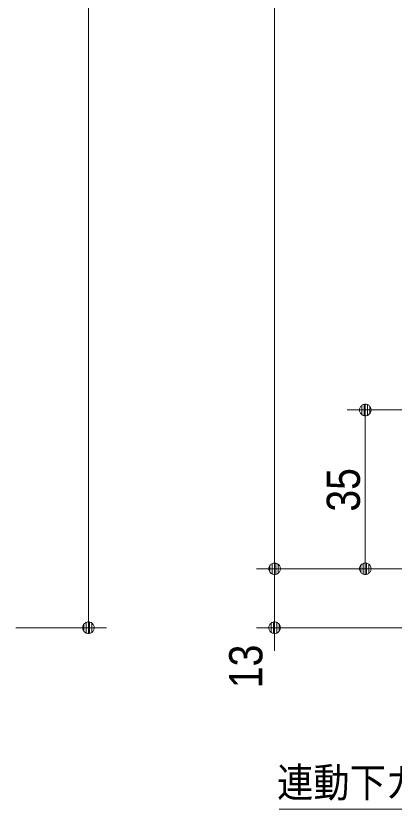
# Model space of a CAD drawing. Units: millimetres, scale not verified. Extents: x -6062 to 6062, y -3045 to 3045.
# Drawn here: x -13 to 404, y -2150 to -1276 of the extents above; entities that cross this region are included whole.
import ezdxf
from ezdxf.enums import TextEntityAlignment as Align

# ---------------------------------------------------------------- set-up
doc = ezdxf.new("R2010")
doc.units = ezdxf.units.MM
doc.header["$LTSCALE"] = 20
for name, color, linetype, lineweight in [('0-0_2寸法-1', 7, 'Continuous', 9), ('0-1_0', 7, 'Continuous', 9), ('0-2_2寸法-3', 7, 'Continuous', 9), ('0-5_2寸法-2', 7, 'Continuous', 9)]:
    doc.layers.add(name, color=color, linetype=linetype, lineweight=lineweight)
doc.styles.add('ＭＳ ゴシック', font='')
doc.styles.add('ＭＳ Ｐゴシック', font='')
doc.styles.get('ＭＳ ゴシック').set_extended_font_data('MS Gothic')
doc.styles.get('ＭＳ Ｐゴシック').set_extended_font_data('MS PGothic')

# ---------------------------------------------------------------- blocks, each defined once
blk = doc.blocks.new('_Dot')
at = {"layer": '0-1_0'}
for p, q in [((-10, 0), (-20, 0)), ((9.78, 2), (-9.78, 2)), ((7.99, 6), (-7.99, 6)), ((9.16, -3.98), (-9.16, -3.98)), ((6, -7.98), (-6, -7.98))]:
    blk.add_line(p, q, dxfattribs=at)
for points in [[(10, 0), (9.92, 1.25), (9.69, 2.49), (9.3, 3.68), (8.76, 4.82), (8.09, 5.88), (7.29, 6.85), (6.37, 7.71), (5.36, 8.44), (4.26, 9.05), (3.09, 9.51), (1.87, 9.82), (0.63, 9.98), (-0.63, 9.98), (-1.87, 9.82), (-3.09, 9.51), (-4.26, 9.05), (-5.36, 8.44), (-6.37, 7.71), (-7.29, 6.85), (-8.09, 5.88), (-8.76, 4.82), (-9.3, 3.68), (-9.69, 2.49), (-9.92, 1.25), (-10, 0), (0, 0)], [(-10, 0), (-9.92, -1.25), (-9.69, -2.49), (-9.3, -3.68), (-8.76, -4.82), (-8.09, -5.88), (-7.29, -6.85), (-6.37, -7.71), (-5.36, -8.44), (-4.26, -9.05), (-3.09, -9.51), (-1.87, -9.82), (-0.63, -9.98), (0.63, -9.98), (1.87, -9.82), (3.09, -9.51), (4.26, -9.05), (5.36, -8.44), (6.37, -7.71), (7.29, -6.85), (8.09, -5.88), (8.76, -4.82), (9.3, -3.68), (9.69, -2.49), (9.92, -1.25), (10, 0), (0, 0)]]:
    blk.add_lwpolyline(points, close=True, dxfattribs=at)

msp = doc.modelspace()

# ---------------------------------------------------------------- linework, layer by layer
at = {"layer": '0-0_2寸法-1'}
for p, q in [((272.18, 802.53), (272.18, -1872.29)), ((66.96, -1937.29), (66.96, 387.29)), ((877.18, -1710), (352.18, -1710)), ((372.18, -1872.29), (372.18, -1722.71)), ((352.18, -1885), (252.18, -1885)), ((870.68, -1885), (352.18, -1885)), ((-13.04, -1950), (86.96, -1950))]:
    msp.add_line(p, q, dxfattribs=at)
at = {"layer": '0-2_2寸法-3'}
msp.add_lwpolyline([(935.68, -1925.25), (546.41, -2150), (277.08, -2150)], dxfattribs=at)
at = {"layer": '0-5_2寸法-2'}
for p, q in [((272.18, -1872.29), (272.18, -1859.58)), ((352.18, -1885), (252.18, -1885)), ((272.18, -1885), (272.18, -1950)), ((675.68, -1950), (252.18, -1950)), ((272.18, -1962.71), (272.18, -1975.42))]:
    msp.add_line(p, q, dxfattribs=at)

# ---------------------------------------------------------------- block references
at = {"layer": '0-0_2寸法-1', "xscale": 0.6356201, "yscale": 0.6356201}
for p, rotation in [((372.18, -1710), 90), ((272.18, -1885), 270), ((372.18, -1885), 270), ((66.96, -1950), 270)]:
    msp.add_blockref('_Dot', p, dxfattribs=dict(at, rotation=rotation))
at = {"layer": '0-5_2寸法-2', "xscale": 0.6356201, "yscale": 0.6356201}
for p, rotation in [((272.18, -1885), 270), ((272.18, -1950), 90)]:
    msp.add_blockref('_Dot', p, dxfattribs=dict(at, rotation=rotation))

# ---------------------------------------------------------------- texts
at = {"layer": '0-0_2寸法-1', "style": 'ＭＳ Ｐゴシック', "width": 0.9}
msp.add_text('35', height=36.66, rotation=90, dxfattribs=at).set_placement((377.24, -1822.09), align=Align.BOTTOM_LEFT)
at = {"layer": '0-2_2寸法-3', "style": 'ＭＳ ゴシック', "width": 0.9}
msp.add_text('連動下ガイド', height=32.55, dxfattribs=at).set_placement((274.98, -2146.66), align=Align.BOTTOM_LEFT)
at = {"layer": '0-5_2寸法-2', "style": 'ＭＳ Ｐゴシック', "width": 0.9}
msp.add_text('13', height=36.66, rotation=90, dxfattribs=at).set_placement((269.7, -2016.66), align=Align.BOTTOM_LEFT)

doc.saveas('drawing.dxf')
